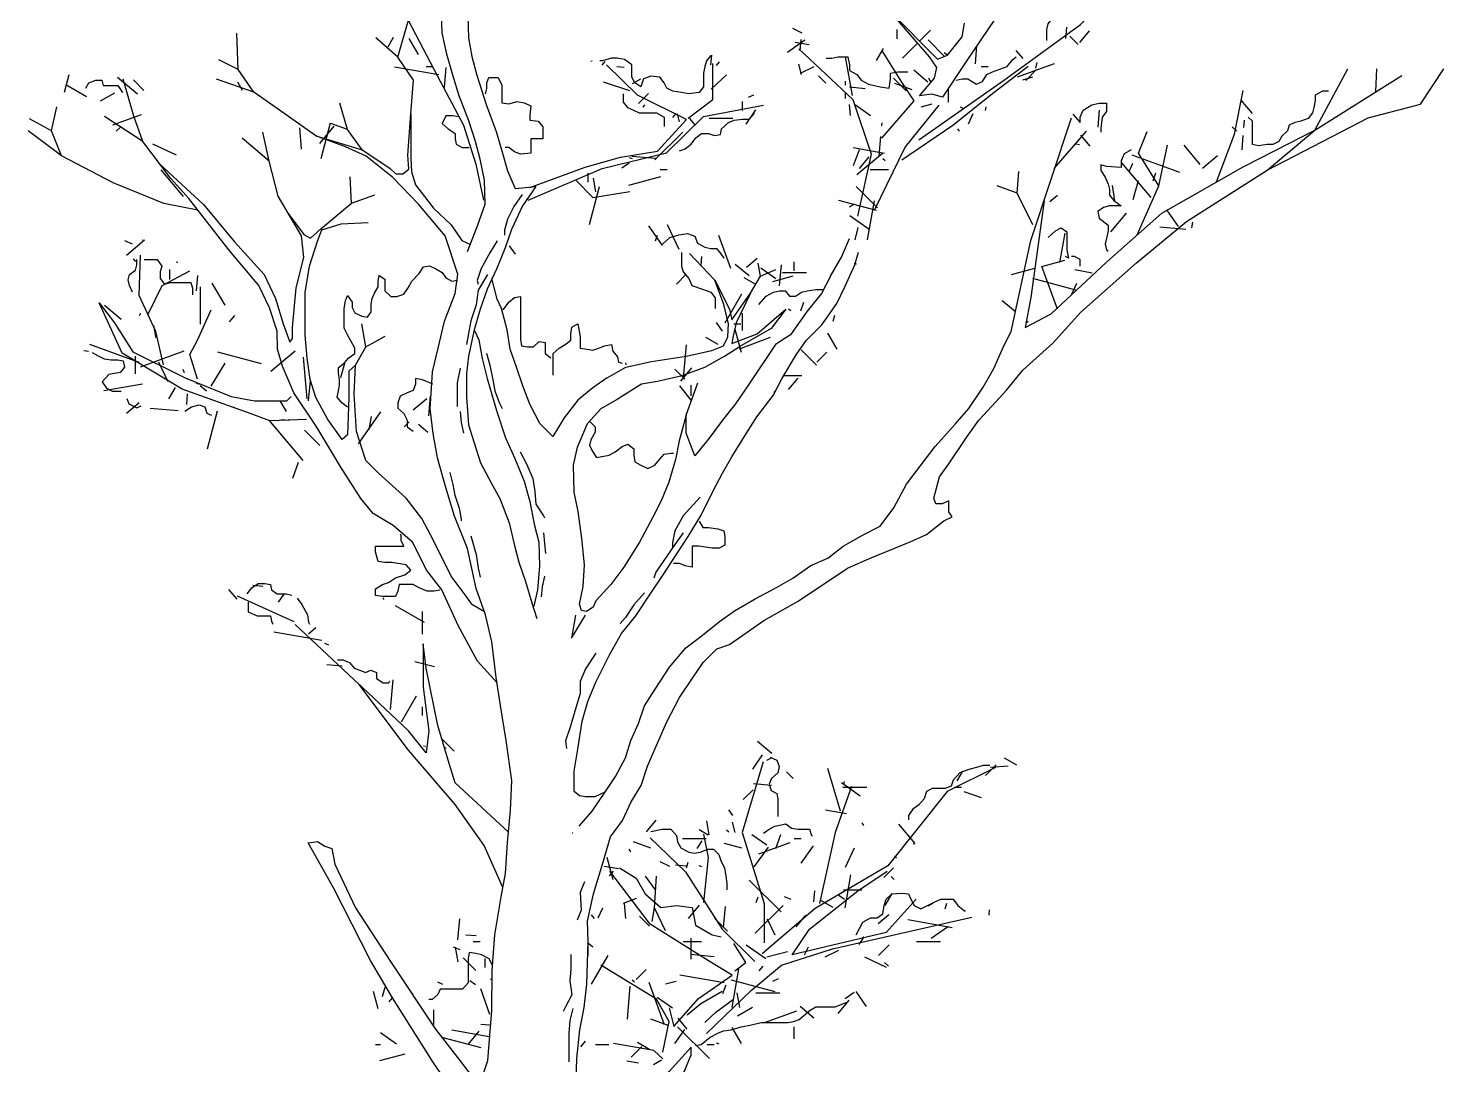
# Model space of a CAD drawing. Extents: x -1.04 to 1.85, y -0.02 to 4.94.
# Drawn here: x -0.93 to 1.851, y 1.824 to 3.861 of the extents above; entities that cross this region are included whole.
import ezdxf

# ---------------------------------------------------------------- set-up
doc = ezdxf.new("R2010")
doc.units = 0
doc.header["$MEASUREMENT"] = 0
doc.layers.add('TREES', color=3, linetype='CONTINUOUS')

msp = doc.modelspace()

# ---------------------------------------------------------------- linework, layer by layer
at = {"layer": 'TREES'}
for p, q in [((-0.2234, 3.8246), (-0.2124, 3.8436)), ((-0.1634, 3.8094), (-0.1816, 3.8409)), ((0.5906, 3.8516), (0.5717, 3.8604)), ((0.5865, 3.8167), (0.5884, 3.8386)), ((0.7769, 3.8403), (0.7769, 3.8582)), ((0.8211, 3.8359), (0.8422, 3.857)), ((1.1083, 3.8409), (1.1102, 3.8629)), ((1.133, 3.8288), (1.1165, 3.8453)), ((1.1358, 3.8331), (1.155, 3.8558)), ((0.5612, 3.8141), (0.5953, 3.838)), ((0.6039, 3.8282), (0.5764, 3.8331)), ((0.7365, 3.7973), (0.7502, 3.821)), ((0.7875, 3.8023), (0.817, 3.8319)), ((0.87, 3.8056), (0.8376, 3.8381)), ((0.876, 3.8081), (0.8694, 3.8127)), ((0.9307, 3.7908), (0.9338, 3.827)), ((1.0243, 3.8014), (1.0109, 3.8174)), ((-0.1236, 3.7692), (-0.2109, 3.7846)), ((-0.1347, 3.785), (-0.1483, 3.785)), ((-0.1126, 3.7447), (-0.1092, 3.7838)), ((0.1751, 3.7961), (0.1778, 3.7971)), ((0.1975, 3.7885), (0.2033, 3.7955)), ((0.2406, 3.7837), (0.226, 3.7849)), ((0.4109, 3.789), (0.4125, 3.808)), ((0.4219, 3.7875), (0.428, 3.7948)), ((0.5893, 3.7703), (0.5839, 3.7904)), ((0.5871, 3.773), (0.614, 3.7856)), ((0.6893, 3.7285), (0.6758, 3.8046)), ((0.9079, 3.7858), (0.9066, 3.7867)), ((0.956, 3.785), (0.9423, 3.785)), ((1.0132, 3.7656), (1.0859, 3.792)), ((1.0493, 3.7824), (1.0524, 3.7939)), ((-0.8593, 3.7351), (-0.85, 3.7702)), ((-0.7157, 3.7313), (-0.755, 3.7643)), ((-0.7031, 3.7388), (-0.7237, 3.7594)), ((-0.5093, 3.7384), (-0.5189, 3.7552)), ((0.2572, 3.7521), (0.2732, 3.7613)), ((0.6366, 3.753), (0.6222, 3.7674)), ((0.6757, 3.749), (0.6757, 3.757)), ((0.7947, 3.738), (0.7698, 3.7628)), ((0.8373, 3.755), (0.8095, 3.7783)), ((0.8436, 3.7551), (0.839, 3.763)), ((0.9003, 3.7754), (0.8996, 3.7761)), ((1.0239, 3.7599), (1.0439, 3.7652)), ((1.0298, 3.7586), (1.0509, 3.7796)), ((-0.8158, 3.7261), (-0.8567, 3.7498)), ((-0.7883, 3.718), (-0.7601, 3.7343)), ((0.2688, 3.7128), (0.2885, 3.7325)), ((0.4846, 3.7252), (0.4954, 3.7303)), ((0.6757, 3.7231), (0.6757, 3.7355)), ((0.7144, 3.7422), (0.6834, 3.7449)), ((0.8063, 3.7402), (0.7722, 3.7526)), ((0.878, 3.7154), (0.878, 3.7434)), ((0.2782, 3.7059), (0.2813, 3.7103)), ((0.4734, 3.6993), (0.4734, 3.7172)), ((0.4801, 3.6727), (0.4996, 3.7005)), ((0.6853, 3.6895), (0.6834, 3.7112)), ((0.7246, 3.6889), (0.6949, 3.7098)), ((0.8244, 3.7064), (0.8457, 3.7121)), ((0.9069, 3.7035), (0.9014, 3.7056)), ((0.9509, 3.6992), (0.9522, 3.7064)), ((1.1719, 3.6667), (1.1748, 3.6999)), ((1.4753, 3.6933), (1.4532, 3.7195)), ((-0.7643, 3.6711), (-0.708, 3.6916)), ((-0.355, 3.6052), (-0.3362, 3.6752)), ((0.3362, 3.6854), (0.343, 3.6935)), ((0.3494, 3.6771), (0.3452, 3.6927)), ((0.3795, 3.672), (0.3696, 3.6839)), ((0.4544, 3.6839), (0.4074, 3.6839)), ((0.7468, 3.6689), (0.7474, 3.6754)), ((0.9171, 3.6732), (0.9264, 3.6931)), ((1.4585, 3.666), (1.4598, 3.6805)), ((-0.7578, 3.6587), (-0.7495, 3.6657)), ((-0.3932, 3.6233), (-0.3969, 3.6652)), ((-0.3572, 3.6345), (-0.329, 3.6682)), ((0.3011, 3.6021), (0.3558, 3.6568)), ((0.7417, 3.6102), (0.745, 3.6483)), ((0.8994, 3.6584), (0.8964, 3.6635)), ((1.1561, 3.6293), (1.1379, 3.651)), ((1.4443, 3.6584), (1.4352, 3.6675)), ((1.4547, 3.6219), (1.4571, 3.6503)), ((-0.6394, 3.6113), (-0.6858, 3.6329)), ((0.7518, 3.6148), (0.6903, 3.6257)), ((0.6912, 3.5909), (0.7028, 3.6227)), ((1.1351, 3.6316), (1.1279, 3.6329)), ((1.3727, 3.5933), (1.3409, 3.6312)), ((0.2361, 3.5864), (0.2507, 3.5967)), ((0.2567, 3.6046), (0.2512, 3.6066)), ((0.3022, 3.6051), (0.2554, 3.6092)), ((0.6977, 3.5732), (0.7479, 3.6153)), ((0.7027, 3.5853), (0.7218, 3.608)), ((0.7533, 3.6002), (0.7487, 3.6041)), ((1.2333, 3.5805), (1.2404, 3.5958)), ((1.3324, 3.5776), (1.2389, 3.6117)), ((1.3769, 3.5858), (1.4065, 3.6106)), ((-0.6252, 3.5306), (-0.6691, 3.5829)), ((0.17, 3.5583), (0.17, 3.5762)), ((0.1849, 3.5393), (0.1802, 3.5662)), ((0.2497, 3.5525), (0.3129, 3.5694)), ((0.3253, 3.5827), (0.3116, 3.5827)), ((0.7602, 3.5827), (0.7239, 3.5827)), ((1.241, 3.5247), (1.251, 3.562)), ((1.2798, 3.561), (1.2856, 3.5768)), ((0.1724, 3.4753), (0.1924, 3.55)), ((0.7384, 3.5081), (0.6966, 3.5499)), ((1.0772, 3.5207), (1.092, 3.5332)), ((1.205, 3.5226), (1.1999, 3.5516)), ((0.7362, 3.5029), (0.6625, 3.5226)), ((0.6833, 3.5103), (0.6936, 3.5162)), ((0.7189, 3.4454), (0.7323, 3.5216)), ((0.7222, 3.4655), (0.6837, 3.4925)), ((1.1968, 3.461), (1.2276, 3.4977)), ((1.3298, 3.4715), (1.3071, 3.5038)), ((1.3562, 3.4684), (1.3582, 3.4797)), ((0.316, 3.4339), (0.2891, 3.4724)), ((0.3018, 3.4432), (0.3059, 3.4544)), ((0.3484, 3.426), (0.3258, 3.4744)), ((0.45, 3.389), (0.4265, 3.4535)), ((0.6942, 3.4454), (0.7006, 3.4693)), ((1.0969, 3.4004), (1.1071, 3.4583)), ((1.344, 3.4655), (1.293, 3.4699)), ((-0.7258, 3.4364), (-0.7404, 3.4432)), ((-0.7374, 3.4152), (-0.7019, 3.445)), ((-0.706, 3.4442), (-0.7052, 3.4458)), ((0.0268, 3.4169), (0.0152, 3.4335)), ((-0.719, 3.4028), (-0.7239, 3.4078)), ((-0.6367, 3.4008), (-0.6401, 3.4014)), ((0.4859, 3.3741), (0.459, 3.3967)), ((0.4808, 3.3912), (0.5018, 3.4088)), ((0.5461, 3.3544), (0.5497, 3.3959)), ((0.5746, 3.384), (0.5746, 3.4018)), ((0.6973, 3.3973), (0.6925, 3.3977)), ((1.0614, 3.3928), (1.1064, 3.4049)), ((-0.5995, 3.3448), (-0.5969, 3.3749)), ((0.3432, 3.3581), (0.3626, 3.3774)), ((0.5389, 3.3687), (0.5091, 3.3895)), ((0.5326, 3.3634), (0.5728, 3.3742)), ((0.599, 3.3804), (0.552, 3.3804)), ((1.0014, 3.3767), (1.0478, 3.3892)), ((1.128, 3.3463), (1.0435, 3.3689)), ((1.0919, 3.3089), (1.0614, 3.3927)), ((1.1605, 3.3798), (1.1259, 3.3859)), ((-0.5438, 3.3167), (-0.5689, 3.3602)), ((0.439, 3.2821), (0.4717, 3.3387)), ((1.1204, 3.3384), (1.1303, 3.3597)), ((-0.7478, 3.2887), (-0.7805, 3.3161)), ((0.5874, 3.3057), (0.5935, 3.3225)), ((1.0097, 3.3034), (0.9833, 3.3255)), ((-0.7117, 3.2966), (-0.7089, 3.3007)), ((-0.5352, 3.2839), (-0.5247, 3.2964)), ((0.4338, 3.2658), (0.4218, 3.2828)), ((0.4734, 3.2668), (0.4734, 3.3007)), ((0.5679, 3.3053), (0.5634, 3.3091)), ((0.6513, 3.2854), (0.6544, 3.2969)), ((1.0341, 3.2828), (1.0308, 3.2856)), ((-0.6793, 3.2527), (-0.6836, 3.2769)), ((0.4699, 3.2793), (0.4562, 3.2793)), ((0.4709, 3.2236), (0.4587, 3.269)), ((0.6588, 3.2302), (0.6406, 3.2617)), ((-0.8119, 3.2256), (-0.8209, 3.2272)), ((-0.7124, 3.204), (-0.8097, 3.2394)), ((-0.7096, 3.1955), (-0.6241, 3.2267)), ((-0.4539, 3.1871), (-0.406, 3.2272)), ((0.3571, 3.1738), (0.3628, 3.239)), ((0.4252, 3.2392), (0.401, 3.2531)), ((0.4669, 3.2311), (0.5284, 3.2535)), ((0.6184, 3.199), (0.5886, 3.2288)), ((-0.7197, 3.1815), (-0.7197, 3.2165)), ((-0.6557, 3.1659), (-0.6738, 3.2046)), ((-0.4718, 3.2016), (-0.5577, 3.2246)), ((-0.3822, 3.1329), (-0.3894, 3.2143)), ((-0.316, 3.1743), (-0.3077, 3.2054)), ((0.2448, 3.1994), (0.2441, 3.2036)), ((0.6192, 3.2049), (0.6386, 3.2243)), ((-0.6234, 3.1837), (-0.6257, 3.1903)), ((0.36, 3.1712), (0.3403, 3.191)), ((0.3519, 3.1673), (0.3737, 3.1933)), ((0.5895, 3.1781), (0.555, 3.1781)), ((0.5633, 3.1507), (0.5824, 3.1735)), ((-0.7818, 3.1487), (-0.706, 3.162)), ((-0.6541, 3.1325), (-0.6412, 3.155)), ((-0.594, 3.1609), (-0.6006, 3.1633)), ((-0.58, 3.1478), (-0.5923, 3.1582)), ((-0.3795, 3.1288), (-0.376, 3.1686)), ((0.3723, 3.1387), (0.3723, 3.1597)), ((0.5364, 3.1452), (0.5347, 3.1464)), ((-0.7373, 3.1045), (-0.7127, 3.1252)), ((-0.619, 3.1217), (-0.6172, 3.1426)), ((-0.4231, 3.1076), (-0.4353, 3.1288)), ((-0.1743, 3.1109), (-0.1475, 3.1334)), ((-0.1432, 3.099), (-0.1398, 3.1381)), ((-0.6356, 3.1091), (-0.6907, 3.1139)), ((-0.5782, 3.0344), (-0.5583, 3.1088)), ((-0.3903, 3.0111), (-0.4573, 3.091)), ((-0.4173, 3.09), (-0.4334, 3.0914)), ((-0.2817, 3.0442), (-0.2376, 3.1073)), ((-0.2603, 3.0722), (-0.2558, 3.0977)), ((-0.1918, 3.0776), (-0.1819, 3.0875)), ((-0.3572, 3.041), (-0.3874, 3.0712)), ((-0.1455, 3.0666), (-0.1638, 3.0819)), ((-0.4108, 2.9765), (-0.3993, 3.0081)), ((-0.52, 2.7387), (-0.5361, 2.758)), ((-0.4696, 2.764), (-0.4888, 2.7657)), ((-0.4387, 2.733), (-0.4283, 2.7479)), ((-0.2316, 2.7383), (-0.2325, 2.7417)), ((-0.1517, 2.6929), (-0.2091, 2.726)), ((-0.1554, 2.6698), (-0.1554, 2.7148)), ((-0.3537, 2.6573), (-0.4477, 2.6739)), ((-0.3798, 2.671), (-0.3651, 2.6833)), ((-0.3395, 2.6486), (-0.3474, 2.6515)), ((-0.1323, 2.6056), (-0.1705, 2.6159)), ((-0.3138, 2.6071), (-0.3435, 2.6097)), ((-0.2184, 2.522), (-0.2132, 2.5806)), ((-0.1972, 2.498), (-0.1678, 2.5489)), ((-0.1554, 2.5102), (-0.1554, 2.527)), ((-0.1498, 2.4494), (-0.1536, 2.4497)), ((-0.0935, 2.4401), (-0.1189, 2.4655)), ((0.5304, 2.4358), (0.5026, 2.4591)), ((-0.1095, 2.4459), (-0.1128, 2.4461)), ((0.4931, 2.4049), (0.5125, 2.4327)), ((0.5209, 2.4226), (0.5317, 2.4276)), ((1.0122, 2.4125), (0.988, 2.4265)), ((0.5728, 2.3863), (0.5595, 2.3996)), ((0.8949, 2.3819), (0.9059, 2.401)), ((0.9507, 2.3921), (0.9718, 2.4131)), ((0.9949, 2.4107), (0.9606, 2.4077)), ((0.4745, 2.3449), (0.4938, 2.3643)), ((0.5298, 2.3727), (0.4945, 2.3758)), ((0.5269, 2.3697), (0.5267, 2.3697)), ((0.7045, 2.352), (0.6679, 2.3776)), ((0.7174, 2.3689), (0.6704, 2.3689)), ((0.672, 2.3743), (0.6736, 2.3802)), ((0.9036, 2.3689), (0.8899, 2.3689)), ((0.9429, 2.3481), (0.9088, 2.3605)), ((0.4539, 2.3138), (0.446, 2.325)), ((0.6776, 2.3169), (0.6362, 2.3242)), ((0.2846, 2.2817), (0.3037, 2.3045)), ((0.4057, 2.2748), (0.3877, 2.2852)), ((0.4077, 2.2759), (0.4029, 2.3029)), ((0.4464, 2.281), (0.4418, 2.2849)), ((0.4587, 2.2804), (0.4533, 2.3005)), ((0.7115, 2.294), (0.7085, 2.2991)), ((0.8123, 2.2584), (0.7802, 2.2966)), ((0.2927, 2.2492), (0.2586, 2.2616)), ((0.402, 2.2678), (0.355, 2.2678)), ((0.3838, 2.2489), (0.3941, 2.2636)), ((0.4716, 2.2494), (0.4377, 2.2585)), ((0.5212, 2.2552), (0.4914, 2.276)), ((0.5053, 2.2384), (0.5668, 2.2607)), ((0.5384, 2.249), (0.5482, 2.2761)), ((0.5883, 2.2678), (0.5746, 2.2678)), ((0.5885, 2.2197), (0.6124, 2.2538)), ((0.8107, 2.257), (0.8102, 2.2625)), ((0.2188, 2.1872), (0.207, 2.2314)), ((0.2534, 2.2425), (0.2505, 2.2477)), ((0.6756, 2.2121), (0.6932, 2.2498)), ((0.7757, 2.23), (0.772, 2.2331)), ((0.2295, 2.2086), (0.2014, 2.2135)), ((0.2119, 2.1951), (0.2195, 2.2042)), ((0.3303, 2.2136), (0.3114, 2.2224)), ((0.3621, 2.2142), (0.3413, 2.216)), ((0.3633, 2.2107), (0.3664, 2.2222)), ((0.3934, 2.2125), (0.3878, 2.2146)), ((0.7505, 2.1918), (0.7695, 2.2108)), ((0.5489, 2.1241), (0.4863, 2.1867)), ((0.6747, 2.1325), (0.6861, 2.197)), ((0.771, 2.1881), (0.7652, 2.1939)), ((0.2392, 2.1415), (0.2649, 2.1509)), ((0.4997, 2.1428), (0.5038, 2.154)), ((0.5684, 2.1488), (0.5555, 2.1535)), ((0.6134, 2.1438), (0.6153, 2.1657)), ((0.6515, 2.1329), (0.6273, 2.1469)), ((0.6737, 2.1484), (0.6625, 2.1562)), ((0.7079, 2.1666), (0.6716, 2.1666)), ((0.7533, 2.1367), (0.767, 2.1604)), ((0.8378, 2.136), (0.8481, 2.142)), ((0.1822, 2.1115), (0.1764, 2.1183)), ((0.1893, 2.1126), (0.1986, 2.1325)), ((0.244, 2.1114), (0.2415, 2.1411)), ((0.2906, 2.0963), (0.2708, 2.1161)), ((0.2953, 2.1051), (0.3, 2.1321)), ((0.367, 2.1115), (0.3888, 2.1375)), ((0.4358, 2.0936), (0.4394, 2.1351)), ((0.498, 2.0824), (0.5527, 2.1371)), ((0.5784, 2.0949), (0.5975, 2.1177)), ((0.7396, 2.1015), (0.7606, 2.1191)), ((0.8714, 2.13), (0.8745, 2.1415)), ((0.9575, 2.1179), (0.9584, 2.128)), ((-0.086, 2.0694), (-0.0824, 2.1109)), ((0.4433, 2.0866), (0.4185, 2.1114)), ((0.537, 2.0782), (0.5222, 2.11)), ((0.8852, 2.093), (0.7979, 2.1083)), ((0.8437, 2.0725), (0.8778, 2.0964)), ((-0.0501, 2.077), (-0.0708, 2.0788)), ((-0.0424, 2.0655), (-0.0561, 2.0655)), ((0.179, 2.0549), (0.1687, 2.0635)), ((0.17, 2.0387), (0.17, 2.0726)), ((0.3925, 2.0655), (0.3562, 2.0655)), ((0.3723, 2.031), (0.3723, 2.0726)), ((0.5187, 2.0318), (0.4802, 2.0587)), ((0.7021, 2.0602), (0.7123, 2.0749)), ((0.7404, 2.0386), (0.7614, 2.0597)), ((0.862, 2.0655), (0.815, 2.0655)), ((-0.0818, 2.0499), (-0.0947, 2.0546)), ((-0.0859, 2.0258), (-0.0911, 2.0551)), ((-0.051, 2.0088), (-0.0758, 2.0336)), ((-0.0323, 2.0149), (-0.0323, 2.0327)), ((0.1762, 1.982), (0.209, 2.0387)), ((0.4176, 2.0361), (0.3708, 2.0402)), ((0.5212, 2.0359), (0.5614, 2.0467)), ((0.5951, 2.0395), (0.6027, 2.0557)), ((0.6354, 2.0361), (0.6624, 2.0487)), ((0.7558, 2.0152), (0.7132, 2.035)), ((0.2641, 1.9915), (0.2835, 2.0109)), ((0.4528, 1.936), (0.4662, 2.0122)), ((0.5057, 2.0083), (0.5134, 2.0175)), ((0.7603, 2.0176), (0.7518, 2.0248)), ((-0.2341, 1.958), (-0.2293, 1.9762)), ((-0.1159, 1.9818), (-0.1255, 1.9863)), ((-0.0516, 1.9808), (-0.0628, 1.9886)), ((-0.022, 1.9915), (-0.0206, 1.9929)), ((0.2468, 1.9131), (0.2525, 1.9783)), ((0.261, 1.9861), (0.2565, 1.9899)), ((0.3199, 1.9024), (0.2895, 1.9857)), ((0.3217, 1.9825), (0.343, 1.9882)), ((0.4372, 1.9847), (0.3499, 2.0001)), ((0.4346, 1.9639), (0.4407, 1.9807)), ((0.537, 1.967), (0.4514, 1.99)), ((0.533, 1.9883), (0.5438, 1.9934)), ((-0.2429, 1.9335), (-0.2521, 1.9679)), ((-0.2213, 1.9473), (-0.2148, 1.955)), ((-0.0232, 1.9228), (-0.0414, 1.9729)), ((0.3354, 1.9349), (0.3057, 1.9557)), ((0.4676, 1.9361), (0.4624, 1.9654)), ((0.5466, 1.9643), (0.4996, 1.9643)), ((0.6608, 1.9248), (0.6826, 1.9508)), ((0.6746, 1.9541), (0.6926, 1.9667)), ((0.7167, 1.9385), (0.6962, 1.9678)), ((-0.1335, 1.9028), (-0.1335, 1.9316)), ((0.4631, 1.9197), (0.4925, 1.9367)), ((0.5181, 1.9074), (0.5796, 1.9298)), ((0.6135, 1.9156), (0.5866, 1.9381)), ((-0.0247, 1.8788), (-0.0982, 1.8918)), ((-0.0239, 1.9015), (-0.0414, 1.903)), ((0.3269, 1.9011), (0.2928, 1.9135)), ((0.3404, 1.8653), (0.3599, 1.8931)), ((0.408, 1.8359), (0.3453, 1.8985)), ((0.3646, 1.894), (0.3466, 1.9155)), ((0.4709, 1.8658), (0.4528, 1.8973)), ((0.5746, 1.8749), (0.5746, 1.8983)), ((-0.2066, 1.8641), (-0.2384, 1.8864)), ((-0.0407, 1.8569), (-0.1152, 1.8769)), ((-0.0662, 1.8637), (-0.0444, 1.8897)), ((0.1551, 1.8589), (0.1643, 1.8699)), ((0.2909, 1.8533), (0.2667, 1.8673)), ((0.4275, 1.8645), (0.422, 1.8665)), ((-0.2382, 1.8632), (-0.2482, 1.8632)), ((-0.2394, 1.8322), (-0.1898, 1.8454)), ((0.2101, 1.8632), (0.1843, 1.8632)), ((0.254, 1.8384), (0.2751, 1.8594)), ((0.3723, 1.8406), (0.3723, 1.8584)), ((0.4175, 1.8632), (0.4038, 1.8632)), ((0.2686, 1.8271), (0.2459, 1.8311)), ((0.2982, 1.8245), (0.3137, 1.8335))]:
    msp.add_line(p, q, dxfattribs=at)
for points in [[(-0.0671, 3.4219), (-0.0475, 3.4724), (-0.0328, 3.5154), (-0.0341, 3.5621), (-0.0427, 3.6039), (-0.0514, 3.6383), (-0.065, 3.6788), (-0.0835, 3.7279), (-0.0958, 3.7685), (-0.1082, 3.8102), (-0.1169, 3.852), (-0.1181, 3.8889), (-0.1145, 3.9294), (-0.1084, 3.9749), (-0.106, 4.0142), (-0.1049, 4.0535), (-0.1, 4.1027), (-0.0878, 4.1384), (-0.0632, 4.163), (-0.0399, 4.1741)], [(-0.7068, 4.0585), (-0.6131, 4.0726), (-0.4861, 4.0585), (-0.3894, 4.0301), (-0.3138, 3.9961), (-0.2443, 3.9366), (-0.1839, 3.8771), (-0.1264, 3.7665), (-0.075, 3.6702), (-0.0509, 3.5937), (-0.0357, 3.5228)], [(0.8197, 3.6418), (0.9859, 3.758), (1.1371, 3.8686), (1.2308, 3.9621), (1.3124, 4.067)], [(-0.1789, 3.693), (-0.1736, 3.7588), (-0.2041, 3.804), (-0.1838, 3.8751)], [(-0.0665, 3.884), (-0.0652, 3.8422), (-0.059, 3.8054), (-0.0491, 3.7685), (-0.0306, 3.7108), (-0.0109, 3.658), (0.0002, 3.6199), (0.0114, 3.5806), (0.0262, 3.5462), (0.0667, 3.55), (0.041, 3.5118), (0.0189, 3.4651), (0.0067, 3.4294), (-0.0105, 3.3876), (-0.0288, 3.3483), (-0.0423, 3.3089), (-0.0545, 3.2683), (-0.0655, 3.2167), (-0.0692, 3.1823), (-0.0691, 3.1356), (-0.0653, 3.0815), (-0.0542, 3.0459), (-0.0419, 3.0066), (-0.0209, 2.9673), (-0.0037, 2.9366), (0.0148, 2.8887), (0.0247, 2.847), (0.0334, 2.8113), (0.047, 2.7733), (0.0593, 2.7315), (0.0692, 2.7008)], [(0.9688, 3.8785), (0.9127, 3.7958), (0.866, 3.7252), (0.8452, 3.7312), (0.8211, 3.7283), (0.8501, 3.7629), (0.855, 3.7838), (0.8404, 3.805), (0.7634, 3.8936), (0.8565, 3.8004), (0.8757, 3.8078), (0.9047, 3.8439), (0.9093, 3.8711)], [(1.0708, 3.8371), (1.0708, 3.8585), (1.0738, 3.8694), (1.0823, 3.8802), (1.088, 3.8911)], [(-0.4873, 3.7353), (-0.5179, 3.7802), (-0.5204, 3.8513)], [(-0.2041, 3.804), (-0.2471, 3.842)], [(0.5839, 3.8204), (0.6897, 3.7212), (0.726, 3.6135), (0.6988, 3.4916)], [(0.7471, 3.6447), (0.8106, 3.7184), (0.7864, 3.7552), (0.7471, 3.8176)], [(-0.5179, 3.7802), (-0.5558, 3.7992)], [(0.0549, 3.5483), (0.1638, 3.588), (0.2333, 3.6078), (0.3058, 3.6192), (0.3633, 3.6815), (0.2665, 3.7297), (0.2061, 3.7892)], [(0.4109, 3.8077), (0.4023, 3.7968), (0.3993, 3.786), (0.3963, 3.7727), (0.3963, 3.7457), (0.3877, 3.7348), (0.3676, 3.732), (0.3534, 3.7348), (0.3362, 3.7376), (0.3246, 3.7429), (0.319, 3.7538), (0.3104, 3.7646), (0.2932, 3.7671), (0.2786, 3.7618), (0.273, 3.7457), (0.2614, 3.7538), (0.2558, 3.7646), (0.2558, 3.7888), (0.2413, 3.7993), (0.2271, 3.8021), (0.2155, 3.8021), (0.1983, 3.7968), (0.1927, 3.7968)], [(0.3663, 3.6843), (0.4146, 3.7212), (0.4146, 3.792)], [(0.6373, 3.8021), (0.6489, 3.8021), (0.6605, 3.8049), (0.6803, 3.8049), (0.6833, 3.7888), (0.6833, 3.7779), (0.6979, 3.7699), (0.7065, 3.759), (0.7207, 3.751), (0.7435, 3.7457), (0.761, 3.7429), (0.7636, 3.7618), (0.7636, 3.7727), (0.7782, 3.7751), (0.798, 3.7751)], [(0.7864, 3.6022), (0.8862, 3.6702), (0.9678, 3.7354), (1.0343, 3.7864)], [(0.8929, 3.759), (0.9045, 3.7618), (0.9157, 3.7618), (0.9329, 3.751), (0.9445, 3.7566), (0.9531, 3.7699), (0.9646, 3.7751), (0.9788, 3.7807), (0.9934, 3.786), (1.0046, 3.7993), (1.0106, 3.8049)], [(-0.8173, 3.7429), (-0.8117, 3.7538), (-0.7975, 3.759), (-0.7859, 3.759), (-0.7829, 3.7485), (-0.7545, 3.7485), (-0.7455, 3.7348)], [(-0.0091, 2.5743), (-0.0477, 2.6171), (-0.0857, 2.6871), (-0.1176, 2.7572), (-0.1471, 2.7953), (-0.1753, 2.8506), (-0.2134, 2.8837), (-0.2526, 2.9071), (-0.2772, 2.9366), (-0.3165, 2.998), (-0.3631, 3.0767), (-0.4085, 3.1442), (-0.4306, 3.1971), (-0.4404, 3.2302), (-0.4416, 3.2659), (-0.4564, 3.3113), (-0.4772, 3.3555), (-0.5361, 3.4256), (-0.6147, 3.5264), (-0.6503, 3.5657), (-0.7055, 3.6382), (-0.7227, 3.6885), (-0.7436, 3.761)], [(-0.3651, 3.6495), (-0.4192, 3.6877), (-0.4873, 3.7353), (-0.5607, 3.7612)], [(-0.0319, 3.732), (-0.0296, 3.7425), (-0.0296, 3.7534), (-0.0251, 3.7643), (-0.0068, 3.7643), (0.0003, 3.7492), (0.0003, 3.7145), (0.0141, 3.7124), (0.0302, 3.717), (0.044, 3.7145), (0.0574, 3.7082), (0.0552, 3.6911), (0.0552, 3.6802), (0.0713, 3.6781), (0.0806, 3.6672), (0.0806, 3.6438), (0.0574, 3.6438), (0.0574, 3.6157), (0.0369, 3.6136), (0.0253, 3.6178), (0.0141, 3.6266), (0.007, 3.6266)], [(0.146, 1.7928), (0.1473, 1.8358), (0.1534, 1.8923), (0.1621, 1.9365), (0.167, 1.9819), (0.1695, 2.0655), (0.1683, 2.106), (0.1806, 2.16), (0.1978, 2.2178), (0.2138, 2.2718), (0.2372, 2.3037), (0.2544, 2.3406), (0.274, 2.3725), (0.2863, 2.4106), (0.3036, 2.4499), (0.3245, 2.4978), (0.3491, 2.5457), (0.3749, 2.5837), (0.3958, 2.6144), (0.4228, 2.6414), (0.4474, 2.65), (0.515, 2.6967), (0.5825, 2.7347), (0.6796, 2.7998), (0.7275, 2.8206), (0.8025, 2.8513), (0.8344, 2.866), (0.8688, 2.893), (0.8848, 2.9004), (0.8787, 2.9102), (0.8787, 2.9323), (0.8652, 2.9262), (0.8529, 2.9262), (0.8492, 2.9373), (0.8603, 2.979), (0.8787, 3.0048), (0.9131, 3.0564), (0.9377, 3.0908), (0.9635, 3.119), (0.9918, 3.1497), (1.0237, 3.189), (1.0827, 3.2418), (1.138, 3.3032), (1.2474, 3.4001), (1.3457, 3.4812), (1.5042, 3.5818), (1.5976, 3.6604), (1.7684, 3.7684)], [(0.2514, 3.7382), (0.2, 3.7552)], [(0.4116, 3.741), (0.4419, 3.7694)], [(1.0656, 3.5217), (1.0398, 3.3315), (1.0283, 3.2726), (1.0798, 3.2995), (1.1882, 3.4012), (1.2969, 3.4976), (1.4569, 3.5886), (1.5197, 3.6209), (1.5976, 3.6604), (1.6625, 3.7814)], [(1.5042, 3.5818), (1.7025, 3.685), (1.8053, 3.7119), (1.8509, 3.7814)], [(1.7178, 3.7364), (1.7197, 3.7814)], [(0.2387, 3.732), (0.2387, 3.7159), (0.2473, 3.7054), (0.2588, 3.6998), (0.27, 3.6946), (0.3044, 3.6946), (0.319, 3.6865), (0.319, 3.6676)], [(1.4045, 3.5588), (1.4397, 3.6528), (1.4569, 3.7386)], [(1.6245, 3.7376), (1.6129, 3.7376), (1.5987, 3.7296), (1.5987, 3.7187), (1.5957, 3.7054), (1.5931, 3.6946), (1.5845, 3.6837), (1.57, 3.6784), (1.5587, 3.6756), (1.5472, 3.6704), (1.5442, 3.6595), (1.5326, 3.6487), (1.527, 3.6382), (1.5154, 3.6326), (1.5042, 3.6326), (1.487, 3.6301), (1.4754, 3.6326), (1.4754, 3.6784), (1.4668, 3.6865)], [(-0.8652, 3.61), (-0.8847, 3.6593), (-0.8745, 3.7067)], [(-0.2741, 3.6221), (-0.3028, 3.6617), (-0.3179, 3.7139)], [(0.0519, 3.5228), (0.197, 3.5852), (0.324, 3.6163), (0.3965, 3.6872), (0.5144, 3.7099)], [(0.859, 3.7099), (0.7925, 3.6277), (0.732, 3.503)], [(1.1223, 3.6918), (1.1369, 3.6756), (1.1369, 3.6865), (1.1425, 3.6998), (1.1597, 3.7107), (1.1739, 3.7135), (1.1885, 3.7135), (1.1885, 3.6974)], [(-0.8847, 3.6593), (-0.9278, 3.6831)], [(-0.7055, 3.6382), (-0.7809, 3.6877)], [(-0.0866, 3.3775), (-0.111, 3.4531), (-0.1636, 3.5149), (-0.2138, 3.5675), (-0.2664, 3.6093), (-0.3069, 3.6276), (-0.3651, 3.6495), (-0.2741, 3.6221), (-0.2197, 3.5858), (-0.2082, 3.5747), (-0.1946, 3.5747), (-0.1828, 3.5838), (-0.1848, 3.6112), (-0.1789, 3.693), (-0.1789, 3.6057), (-0.1771, 3.5785), (-0.1692, 3.5531), (-0.1343, 3.5076), (-0.0995, 3.4747), (-0.0782, 3.444), (-0.0616, 3.4361)], [(-0.3028, 3.6617), (-0.3356, 3.6735)], [(-0.0849, 3.6869), (-0.0961, 3.689), (-0.11, 3.689), (-0.1171, 3.6739), (-0.1055, 3.663), (-0.0916, 3.6543), (-0.0916, 3.6438), (-0.0894, 3.6329), (-0.0778, 3.6266), (-0.064, 3.6266)], [(0.3493, 3.6199), (0.3605, 3.6241), (0.372, 3.6329), (0.3814, 3.6459), (0.3926, 3.6543), (0.4064, 3.6543), (0.418, 3.6501), (0.4296, 3.6522), (0.4318, 3.663), (0.4457, 3.676), (0.4569, 3.6802), (0.4729, 3.6823), (0.4868, 3.6823), (0.4961, 3.6932), (0.4961, 3.6974)], [(1.0011, 3.265), (1.0398, 3.444), (1.1198, 3.685)], [(1.1885, 3.6974), (1.1799, 3.6865), (1.1769, 3.6648), (1.1769, 3.6567)], [(-0.5969, 3.5035), (-0.6638, 3.5166), (-0.7633, 3.5571), (-0.8652, 3.61), (-0.9303, 3.6592)], [(-0.6718, 3.5939), (-0.586, 3.5146), (-0.5253, 3.4411), (-0.4671, 3.3769), (-0.4443, 3.3295), (-0.4292, 3.2798), (-0.4166, 3.2442), (-0.4115, 3.2512), (-0.4115, 3.2726), (-0.404, 3.3509), (-0.3886, 3.4103), (-0.3938, 3.4528), (-0.4394, 3.5312), (-0.4571, 3.5999), (-0.5102, 3.6451)], [(-0.4571, 3.5999), (-0.4697, 3.6569)], [(1.0857, 3.5852), (1.1492, 3.6588)], [(1.2489, 3.455), (1.291, 3.5511), (1.2511, 3.6153), (1.2682, 3.6583)], [(1.237, 3.622), (1.2228, 3.614), (1.2172, 3.6003), (1.2172, 3.587), (1.1885, 3.5895), (1.1769, 3.5923), (1.1769, 3.5814), (1.1855, 3.5681), (1.1915, 3.5548), (1.1941, 3.5439), (1.1941, 3.5331), (1.2027, 3.5222), (1.2172, 3.5117), (1.1941, 3.5117), (1.1825, 3.5089), (1.1713, 3.5008), (1.1739, 3.4875), (1.1915, 3.4739), (1.1915, 3.463), (1.1855, 3.4364), (1.1885, 3.4255), (1.1915, 3.4227)], [(1.291, 3.5511), (1.3082, 3.6314)], [(1.2761, 3.5285), (1.2187, 3.5965)], [(-0.2951, 3.517), (-0.2976, 3.5692)], [(0.1456, 3.5625), (0.1789, 3.5285), (0.2514, 3.5398)], [(1.0434, 3.4746), (1.0131, 3.537), (1.0162, 3.5795)], [(-0.4196, 3.4972), (-0.3886, 3.4553), (-0.3761, 3.4483), (-0.3558, 3.467), (-0.2951, 3.517), (-0.2494, 3.5336)], [(0.0402, 3.5341), (0.0238, 3.5108), (0.0115, 3.4855), (0.0051, 3.4644), (0.0051, 3.4545)], [(1.0131, 3.537), (0.9738, 3.5511)], [(-0.3535, 3.4645), (-0.3153, 3.4766), (-0.2623, 3.479)], [(-0.3135, 3.0529), (-0.3418, 3.0922), (-0.3653, 3.1352), (-0.3764, 3.1708), (-0.3826, 3.2126), (-0.3863, 3.258), (-0.3865, 3.3416), (-0.3779, 3.3932), (-0.362, 3.4424), (-0.3535, 3.4645)], [(0.316, 3.4364), (0.3306, 3.4497), (0.3478, 3.455), (0.3649, 3.4578), (0.3791, 3.4525), (0.3848, 3.4388), (0.3993, 3.4308), (0.4109, 3.4283), (0.4221, 3.4283), (0.4307, 3.4175), (0.4367, 3.4094)], [(1.0738, 3.4497), (1.088, 3.463), (1.0995, 3.4686), (1.1107, 3.4606), (1.1107, 3.455)], [(1.1107, 3.455), (1.1107, 3.4255), (1.1137, 3.4094), (1.1081, 3.4122)], [(-0.0092, 3.443), (-0.0236, 3.4197), (-0.0402, 3.3887), (-0.0485, 3.3654), (-0.0464, 3.3577)], [(0.6458, 3.3739), (0.6673, 3.411), (0.6834, 3.4478)], [(-0.7257, 3.3422), (-0.7313, 3.3555), (-0.7343, 3.3663), (-0.7313, 3.3772), (-0.7197, 3.3852), (-0.7171, 3.3958), (-0.7171, 3.4066)], [(-0.6645, 3.1997), (-0.6796, 3.2649), (-0.7128, 3.3358), (-0.7098, 3.4151)], [(-0.7026, 3.4066), (-0.6768, 3.4066), (-0.6682, 3.3933), (-0.6712, 3.3824), (-0.6712, 3.3691), (-0.6626, 3.3583), (-0.651, 3.3611), (-0.611, 3.3611), (-0.608, 3.3502), (-0.608, 3.3369)], [(-0.3028, 3.1162), (-0.3143, 3.125), (-0.3233, 3.1358), (-0.3211, 3.1488), (-0.3188, 3.1593), (-0.3188, 3.1702), (-0.3211, 3.1831), (-0.3211, 3.194), (-0.3099, 3.2024), (-0.3005, 3.2133), (-0.2889, 3.2217), (-0.2889, 3.2325), (-0.296, 3.2455), (-0.3028, 3.2584), (-0.3099, 3.2714), (-0.3099, 3.3099), (-0.3072, 3.325), (-0.3028, 3.3359), (-0.2938, 3.3229), (-0.2938, 3.3124), (-0.2889, 3.3015), (-0.2751, 3.2949), (-0.2639, 3.2928), (-0.2568, 3.3036), (-0.2568, 3.3187), (-0.2546, 3.3296), (-0.2501, 3.3401), (-0.243, 3.353), (-0.243, 3.3639), (-0.2407, 3.3747), (-0.2295, 3.3681), (-0.2295, 3.3446), (-0.2179, 3.3338), (-0.2064, 3.3338), (-0.1925, 3.338), (-0.1836, 3.3509), (-0.1765, 3.3639), (-0.1626, 3.3789), (-0.1537, 3.3919), (-0.1421, 3.394), (-0.1283, 3.3877), (-0.1171, 3.381), (-0.11, 3.3702), (-0.0984, 3.3639), (-0.0872, 3.366)], [(0.1422, 2.3617), (0.1422, 2.401), (0.1495, 2.4441), (0.158, 2.4994), (0.169, 2.5375), (0.1849, 2.5756), (0.2119, 2.6297), (0.2351, 2.6715), (0.2634, 2.706), (0.2916, 2.749), (0.3161, 2.7847), (0.3443, 2.8278), (0.3664, 2.8622), (0.3921, 2.904), (0.4154, 2.952), (0.4338, 2.9864), (0.4521, 3.0184), (0.4779, 3.0602), (0.5012, 3.0971), (0.5331, 3.139), (0.5502, 3.1722), (0.5784, 3.2189), (0.598, 3.2472), (0.6287, 3.278), (0.6582, 3.3198), (0.6741, 3.353), (0.6937, 3.396), (0.701, 3.4206)], [(0.3534, 3.4203), (0.3534, 3.3933), (0.3564, 3.3824), (0.3676, 3.3691), (0.3735, 3.3555), (0.3963, 3.3474), (0.4109, 3.3422), (0.4195, 3.3313), (0.4195, 3.3099)], [(0.4186, 3.3658), (0.3689, 3.4185)], [(0.3916, 3.3945), (0.393, 3.4125)], [(0.4891, 3.3404), (0.5084, 3.3735), (0.5038, 3.399)], [(1.1369, 3.3933), (1.1369, 3.4066), (1.1253, 3.4122), (1.1197, 3.4122)], [(-0.6947, 3.2989), (-0.6675, 3.3556), (-0.6131, 3.3839)], [(-0.6524, 3.3669), (-0.6524, 3.3868)], [(-0.0419, 1.788), (-0.0272, 1.8322), (-0.0197, 1.9304), (-0.0185, 2.0091), (-0.0135, 2.0791), (-0.0012, 2.154), (0.0074, 2.1994), (0.0111, 2.2609), (0.0173, 2.3235), (0.0198, 2.3825), (0.0088, 2.4611), (-0.0023, 2.5299), (-0.0108, 2.5851), (-0.0194, 2.6552), (-0.0316, 2.708), (-0.05, 2.7596), (-0.0672, 2.8382), (-0.093, 2.9021), (-0.1101, 2.9586), (-0.1261, 3.0164), (-0.1346, 3.0643), (-0.1408, 3.1134), (-0.1383, 3.1539), (-0.1358, 3.1859), (-0.1247, 3.2325), (-0.1124, 3.2854), (-0.0915, 3.3394), (-0.0866, 3.3775)], [(-0.0279, 3.3771), (-0.0464, 3.3461), (-0.0505, 3.3171), (-0.061, 3.286), (-0.0651, 3.2608), (-0.0692, 3.2394)], [(-0.0092, 3.3286), (-0.0192, 3.3689)], [(0.6458, 3.3739), (0.6286, 3.3394), (0.6004, 3.305), (0.5673, 3.2582), (0.5378, 3.2397), (0.4863, 3.1622), (0.4594, 3.1229), (0.4336, 3.0909), (0.4079, 3.0552), (0.3796, 3.0208), (0.3624, 3.065), (0.3623, 3.1006), (0.3489, 3.0502), (0.3416, 3.0133), (0.3281, 2.9691), (0.3134, 2.9322), (0.2963, 2.899), (0.2705, 2.851), (0.2399, 2.8018), (0.2141, 2.7674), (0.1847, 2.7354), (0.1798, 2.7231)], [(0.4358, 3.2365), (0.4443, 3.2546), (0.4458, 3.2803), (0.4363, 3.3178), (0.4186, 3.3658), (0.4476, 3.3089), (0.4522, 3.2877), (0.4891, 3.3404), (0.4604, 3.2817), (0.454, 3.2531), (0.4522, 3.2411), (0.502, 3.2606), (0.5581, 3.3089), (0.5294, 3.2711), (0.4668, 3.2349)], [(0.499, 3.3574), (0.4763, 3.3704)], [(0.5084, 3.3735), (0.5389, 3.387)], [(-0.5919, 3.2791), (-0.5919, 3.3528)], [(0.5054, 3.318), (0.5196, 3.3341), (0.5342, 3.3422), (0.5458, 3.345), (0.557, 3.345), (0.5656, 3.3341), (0.5772, 3.3341), (0.5888, 3.3422), (0.6, 3.345), (0.6175, 3.3474), (0.6317, 3.3474)], [(-0.3834, 3.092), (-0.4559, 3.0892), (-0.4922, 3.1034), (-0.6282, 3.1515), (-0.7461, 3.2224), (-0.7914, 3.3216), (-0.7612, 3.2819), (-0.7249, 3.2252), (-0.6221, 3.1742), (-0.5315, 3.1374), (-0.4861, 3.1289), (-0.4226, 3.1289), (-0.4136, 3.1374)], [(0.2074, 3.1741), (0.1791, 3.1544), (0.1497, 3.1298), (0.1227, 3.0953), (0.1006, 3.0584), (0.0748, 3.0842), (0.0551, 3.1223), (0.0415, 3.1579), (0.0291, 3.1947), (0.0168, 3.2304), (0.0106, 3.2684), (-0.0005, 3.3102), (-0.0092, 3.3286)], [(0.0025, 3.3078), (0.0141, 3.3229), (0.0253, 3.3317), (0.0369, 3.3338), (0.0369, 3.2497), (0.0391, 3.2367), (0.0507, 3.2346), (0.0623, 3.2346), (0.0735, 3.2455), (0.0851, 3.2434), (0.0851, 3.2217), (0.0967, 3.2133)], [(-0.598, 3.1714), (-0.6131, 3.2196), (-0.598, 3.2479), (-0.5708, 3.3074)], [(-0.2876, 3.199), (-0.2674, 3.2346), (-0.2748, 3.2798)], [(-0.2674, 3.2346), (-0.2294, 3.256)], [(-0.0545, 3.2683), (-0.0447, 3.2487)], [(0.1012, 3.1789), (0.1012, 3.2217), (0.1127, 3.2325), (0.1243, 3.2392), (0.1355, 3.2476), (0.1355, 3.2605), (0.1378, 3.2735), (0.1494, 3.2798), (0.1516, 3.2693), (0.1538, 3.2542), (0.1538, 3.2325), (0.1677, 3.2304), (0.1792, 3.2283), (0.1908, 3.2325), (0.202, 3.2367), (0.2159, 3.2392), (0.2181, 3.2262), (0.2274, 3.2154), (0.2297, 3.2045), (0.2368, 3.2024)], [(0.1521, 2.2929), (0.1779, 2.3224), (0.2012, 2.3569), (0.2233, 2.3901), (0.2429, 2.427), (0.2539, 2.4614), (0.2686, 2.4946), (0.2808, 2.529), (0.3017, 2.5623), (0.3299, 2.6053), (0.3618, 2.6435), (0.3912, 2.6656), (0.4281, 2.6952), (0.4575, 2.7161), (0.498, 2.7395), (0.5398, 2.7617), (0.5717, 2.7802), (0.6073, 2.8048), (0.6405, 2.8196), (0.6712, 2.843), (0.7104, 2.8652), (0.7436, 2.8824), (0.7706, 2.9181), (0.7951, 2.9648), (0.8221, 3.0005), (0.8515, 3.0387), (0.8908, 3.083), (0.9178, 3.1137), (0.946, 3.1556), (0.9668, 3.1925), (0.9864, 3.2367), (1.0011, 3.265)], [(-0.0447, 3.2487), (-0.0385, 3.2118), (-0.0286, 3.1725), (-0.0101, 3.1099), (0.0072, 3.0558), (0.0257, 3.0153), (0.0442, 2.9711), (0.0553, 2.9306), (0.064, 2.8863), (0.0727, 2.8507), (0.074, 2.804), (0.0703, 2.7573), (0.063, 2.7253)], [(0.2074, 3.1741), (0.2438, 3.1947), (0.2943, 3.2058), (0.3622, 3.2166), (0.4125, 3.2274), (0.4358, 3.2365)], [(0.2308, 3.1348), (0.2748, 3.162), (0.3058, 3.1676), (0.3546, 3.1784), (0.3992, 3.1947), (0.4379, 3.2166), (0.4668, 3.2349)], [(-0.8049, 3.2238), (-0.7941, 3.2175), (-0.781, 3.2115), (-0.7676, 3.2094), (-0.7545, 3.2094), (-0.7437, 3.2073), (-0.7414, 3.195), (-0.75, 3.1845), (-0.7721, 3.1807), (-0.7851, 3.1663), (-0.7765, 3.1537), (-0.7653, 3.1478), (-0.7481, 3.1478)], [(-0.5708, 3.1572), (-0.5436, 3.2025)], [(-0.2668, 3.0112), (-0.2851, 3.0685), (-0.2899, 3.1421), (-0.2876, 3.199), (-0.3002, 3.1873), (-0.3002, 3.1351), (-0.3028, 3.0616), (-0.3135, 3.0529)], [(-0.03, 3.2221), (-0.0236, 3.1988), (-0.0174, 3.1697), (-0.0133, 3.1483), (-0.0051, 3.1253), (0.001, 3.1135)], [(-0.1354, 3.1614), (-0.1559, 3.1702), (-0.1697, 3.1723), (-0.1697, 3.1614), (-0.1742, 3.1488), (-0.1858, 3.1442), (-0.1996, 3.1379), (-0.2041, 3.125), (-0.2041, 3.1141), (-0.1925, 3.1036), (-0.1858, 3.0907), (-0.1858, 3.0777), (-0.1742, 3.0689)], [(-0.0815, 3.193), (-0.0877, 3.1639), (-0.0877, 3.1173)], [(0.3729, 3.1296), (0.3497, 3.1584)], [(0.3623, 3.1006), (0.3856, 3.1639)], [(-0.7369, 3.1334), (-0.7328, 3.1229), (-0.7171, 3.1148), (-0.7085, 3.119)], [(-0.623, 3.1085), (-0.6099, 3.1169), (-0.5946, 3.1211), (-0.5837, 3.1169), (-0.5793, 3.1047), (-0.5703, 3.1005)], [(0.1527, 2.7292), (0.16, 2.7636), (0.1624, 2.8066), (0.1574, 2.8582), (0.15, 2.911), (0.1426, 2.9491), (0.1413, 3.002), (0.1486, 3.0376), (0.1682, 3.0843), (0.1952, 3.1139), (0.2259, 3.1311), (0.2308, 3.1348)], [(-0.0815, 3.1077), (-0.0795, 3.0863), (-0.0754, 3.0652)], [(0.1725, 3.0886), (0.1837, 3.0777), (0.1837, 3.0668), (0.1748, 3.0518), (0.1725, 3.0409), (0.1792, 3.0283), (0.186, 3.0174), (0.2114, 3.0216), (0.223, 3.0283), (0.2368, 3.0388), (0.248, 3.0434), (0.2596, 3.0346), (0.2596, 3.0216), (0.2618, 3.0087), (0.2734, 3.0024), (0.2872, 2.9957), (0.3011, 3.0024), (0.31, 3.0132), (0.3194, 3.0237), (0.3332, 3.0258), (0.3377, 3.0258)], [(-0.0722, 2.7473), (-0.0993, 2.7841), (-0.1227, 2.832), (-0.14, 2.8651), (-0.1572, 2.8971), (-0.188, 2.9376), (-0.2421, 2.9866), (-0.2668, 3.0112)], [(0.0361, 3.0284), (0.0487, 3.0051), (0.061, 2.976), (0.0651, 2.9508), (0.0672, 2.9255), (0.0818, 2.9024), (0.0838, 2.8984)], [(-0.1023, 2.9875), (-0.0961, 2.9645), (-0.092, 2.9431), (-0.0836, 2.9178), (-0.0795, 2.8964), (-0.0795, 2.8926)], [(0.3897, 2.9392), (0.3566, 2.9024), (0.3402, 2.8734), (0.3358, 2.8501), (0.3358, 2.8404)], [(-0.1215, 2.7568), (-0.1331, 2.7547), (-0.1466, 2.7547), (-0.1626, 2.7614), (-0.1742, 2.7677), (-0.2019, 2.7677), (-0.2041, 2.7547), (-0.2086, 2.7442), (-0.234, 2.7442), (-0.2478, 2.7463), (-0.2478, 2.7593), (-0.234, 2.7677), (-0.2224, 2.7719), (-0.2086, 2.7806), (-0.1903, 2.7869), (-0.1787, 2.7957), (-0.188, 2.8066), (-0.2157, 2.8108), (-0.2295, 2.8108), (-0.243, 2.8129), (-0.2478, 2.8321), (-0.2478, 2.843), (-0.1925, 2.843), (-0.1974, 2.8539), (-0.1974, 2.8647), (-0.1996, 2.8668)], [(0.0818, 2.8695), (0.0838, 2.8481), (0.0859, 2.8287)], [(0.3566, 2.8695), (0.3402, 2.8462), (0.3028, 2.7919), (0.2987, 2.7804)], [(0.3881, 2.8924), (0.3952, 2.8798), (0.4064, 2.8798), (0.4247, 2.8773), (0.4363, 2.8731), (0.4386, 2.8623), (0.4386, 2.8451), (0.4273, 2.8388), (0.4135, 2.8388), (0.3997, 2.8409), (0.3881, 2.843), (0.3743, 2.843), (0.3743, 2.802), (0.3605, 2.8045), (0.3493, 2.8087), (0.3377, 2.8087)], [(-0.061, 2.8635), (-0.0505, 2.8267), (-0.0464, 2.7996), (-0.0423, 2.7823)], [(0.0838, 2.7842), (0.0797, 2.7628), (0.0777, 2.7433)], [(-0.5004, 2.7491), (-0.4914, 2.7614), (-0.4784, 2.7698), (-0.4653, 2.7698), (-0.4545, 2.7677), (-0.4522, 2.7572), (-0.441, 2.7491), (-0.4234, 2.7491), (-0.4126, 2.747)], [(-0.5199, 2.7451), (-0.4088, 2.6948)], [(-0.4982, 2.7327), (-0.4982, 2.7141), (-0.4806, 2.706), (-0.4545, 2.706), (-0.4522, 2.6955), (-0.45, 2.6896)], [(-0.4018, 2.7407), (-0.3928, 2.7285), (-0.382, 2.7081), (-0.3797, 2.6938), (-0.3775, 2.6896)], [(-0.0586, 2.7289), (-0.0722, 2.7473)], [(-0.0586, 2.7289), (-0.034, 2.7146)], [(0.1798, 2.7231), (0.1664, 2.7147), (0.1566, 2.7164), (0.1527, 2.7292)], [(0.2802, 2.7513), (0.2594, 2.728), (0.243, 2.7027), (0.2325, 2.6912)], [(0.1448, 2.7075), (0.1372, 2.6619), (0.1643, 2.7075)], [(0.0022, 2.1721), (-0.0344, 2.255), (-0.0915, 2.3352), (-0.183, 2.4424), (-0.2799, 2.571), (-0.4058, 2.6888)], [(0.0131, 2.2811), (-0.0915, 2.3782), (-0.1031, 2.4157), (-0.1259, 2.4907), (-0.1487, 2.6032), (-0.1543, 2.6513), (-0.1543, 2.5657), (-0.1431, 2.4799), (-0.1487, 2.4371), (-0.183, 2.4799), (-0.2853, 2.5761)], [(-0.3229, 2.6195), (-0.3117, 2.6195), (-0.2986, 2.6136), (-0.2901, 2.603), (-0.2788, 2.5992), (-0.268, 2.595), (-0.2572, 2.5992), (-0.246, 2.595), (-0.246, 2.5827), (-0.2329, 2.5743), (-0.222, 2.5743), (-0.2198, 2.5785)], [(0.1851, 2.633), (0.1643, 2.602), (0.1541, 2.5768), (0.1541, 2.5535), (0.1438, 2.5186), (0.1354, 2.4895), (0.1251, 2.4604), (0.1272, 2.4451)], [(0.5275, 2.4286), (0.5406, 2.4223), (0.545, 2.41), (0.5428, 2.3978), (0.5297, 2.3855), (0.5252, 2.375), (0.5297, 2.3627), (0.5406, 2.3568), (0.5428, 2.3463), (0.5428, 2.3116)], [(0.5136, 2.4194), (0.4724, 2.2801), (0.5154, 2.1407), (0.5154, 2.0635)], [(0.9703, 2.4077), (0.8754, 2.3607), (0.7589, 2.2146), (0.6157, 2.1306), (0.5118, 2.0417)], [(0.6658, 2.322), (0.6407, 2.406)], [(0.9594, 2.4121), (0.9463, 2.4121), (0.9329, 2.4079), (0.9176, 2.4041), (0.9, 2.3978), (0.8869, 2.3834), (0.8828, 2.3712), (0.8716, 2.3669), (0.8455, 2.3669), (0.8346, 2.3606), (0.8301, 2.3463), (0.8189, 2.334), (0.8081, 2.326), (0.7995, 2.3134), (0.7995, 2.3053)], [(0.6873, 2.3707), (0.6551, 2.2801), (0.6246, 2.1407)], [(0.1422, 2.3617), (0.1528, 2.3528), (0.1643, 2.3511), (0.1838, 2.3511), (0.2035, 2.3604)], [(0.2932, 2.2825), (0.3149, 2.2867), (0.3324, 2.2867), (0.3437, 2.2745), (0.3455, 2.2622), (0.3522, 2.25), (0.3676, 2.2415), (0.3784, 2.2394), (0.3896, 2.2415), (0.4049, 2.2478), (0.4158, 2.2478), (0.4266, 2.2373), (0.4311, 2.223), (0.4378, 2.2107), (0.4401, 2.1943), (0.4423, 2.1799), (0.4423, 2.1676)], [(0.5144, 2.2787), (0.5252, 2.2867), (0.5365, 2.293), (0.5581, 2.2972), (0.5693, 2.2888), (0.5824, 2.2867), (0.6045, 2.2867), (0.6086, 2.2745), (0.6108, 2.2745)], [(-0.0788, 1.7475), (-0.134, 1.8273), (-0.215, 1.9551), (-0.258, 2.0288), (-0.3304, 2.1714), (-0.3807, 2.2598), (-0.3623, 2.2623), (-0.3476, 2.2537), (-0.334, 2.2487), (-0.3279, 2.218), (-0.2874, 2.132), (-0.2187, 2.0264), (-0.1303, 1.8937), (-0.0824, 1.8322), (-0.0554, 1.7966)], [(0.1386, 2.2794), (0.1399, 2.2794)], [(0.2915, 2.27), (0.3613, 2.2028), (0.433, 2.0903), (0.4974, 2.0265)], [(0.3971, 2.1424), (0.4061, 2.2314), (0.3971, 2.2767)], [(0.4957, 2.2129), (0.5243, 2.2515)], [(0.3291, 1.9359), (0.338, 1.8989), (0.3864, 1.9543), (0.4527, 1.9997), (0.4061, 2.0282), (0.2915, 2.1004), (0.2127, 2.2045)], [(0.2316, 2.2107), (0.2644, 2.1904), (0.282, 2.1596), (0.3126, 2.1326), (0.3437, 2.1368), (0.3743, 2.1326), (0.3806, 2.0979), (0.4135, 2.0794), (0.4311, 2.0752)], [(0.8145, 2.1491), (0.7554, 2.0836), (0.5709, 2.04), (0.6049, 2.0903), (0.6998, 2.1659), (0.7571, 2.2045)], [(0.1623, 2.1836), (0.1541, 2.1622), (0.1561, 2.1273), (0.1479, 2.1079)], [(0.3022, 2.1676), (0.2825, 2.1944)], [(0.3219, 2.087), (0.3004, 2.1323), (0.304, 2.1944)], [(0.6964, 2.0794), (0.7094, 2.1039), (0.7248, 2.1123), (0.7378, 2.1123), (0.7491, 2.1203), (0.7513, 2.1368), (0.7554, 2.1491), (0.7666, 2.1596), (0.786, 2.1613), (0.7995, 2.1596), (0.8036, 2.1491), (0.8103, 2.1368), (0.8234, 2.1305), (0.8365, 2.1368), (0.8499, 2.1431), (0.863, 2.1491), (0.8869, 2.1491), (0.8959, 2.1368), (0.909, 2.1266), (0.9112, 2.1266)], [(0.4025, 1.8855), (0.4903, 1.9695), (0.5494, 2.0198), (0.6497, 2.0517), (0.9237, 2.1139)], [(0.458, 2.0081), (0.4795, 2.0249), (0.4563, 2.0618)], [(-0.018, 2.0198), (-0.0248, 2.0321), (-0.0401, 2.0401), (-0.0509, 2.0422), (-0.064, 2.0443), (-0.0662, 2.0321), (-0.0662, 1.9848), (-0.0774, 1.9725), (-0.1212, 1.9725), (-0.1256, 1.962), (-0.1365, 1.9519), (-0.1432, 1.9519)], [(0.1356, 2.0406), (0.1356, 2.0115), (0.1336, 1.9884), (0.1377, 1.9612), (0.1251, 1.9379), (0.121, 1.9283)], [(0.3166, 1.8486), (0.3291, 1.909), (0.304, 1.9527), (0.1948, 2.0198)], [(0.3643, 1.922), (0.3915, 1.9441), (0.4333, 1.9682)], [(0.3989, 1.9069), (0.4207, 1.9273), (0.4553, 1.9528)], [(0.1397, 1.9341), (0.1336, 1.911), (0.1315, 1.8858), (0.1315, 1.8298)], [(0.3806, 1.8615), (0.3919, 1.8636), (0.4094, 1.8779), (0.4247, 1.886), (0.4356, 1.8902), (0.4509, 1.8923), (0.4707, 1.8986), (0.4905, 1.9025), (0.5099, 1.9067), (0.5626, 1.9067), (0.5734, 1.9088), (0.5847, 1.913), (0.6063, 1.9312), (0.6175, 1.9375), (0.6549, 1.9375), (0.6702, 1.9438), (0.6766, 1.9459)], [(0.3166, 1.8351), (0.2986, 1.8519), (0.2198, 1.8654)], [(0.1435, 1.6581), (0.1718, 1.6769), (0.2225, 1.7261), (0.2736, 1.7824), (0.2972, 1.8028), (0.3136, 1.7995), (0.3297, 1.8115), (0.3723, 1.8584)], [(0.1468, 1.5592), (0.1844, 1.612), (0.2225, 1.6598), (0.2718, 1.7141), (0.3315, 1.7807), (0.3589, 1.8115), (0.3715, 1.842)]]:
    msp.add_lwpolyline(points, dxfattribs=at)

doc.saveas('drawing.dxf')
